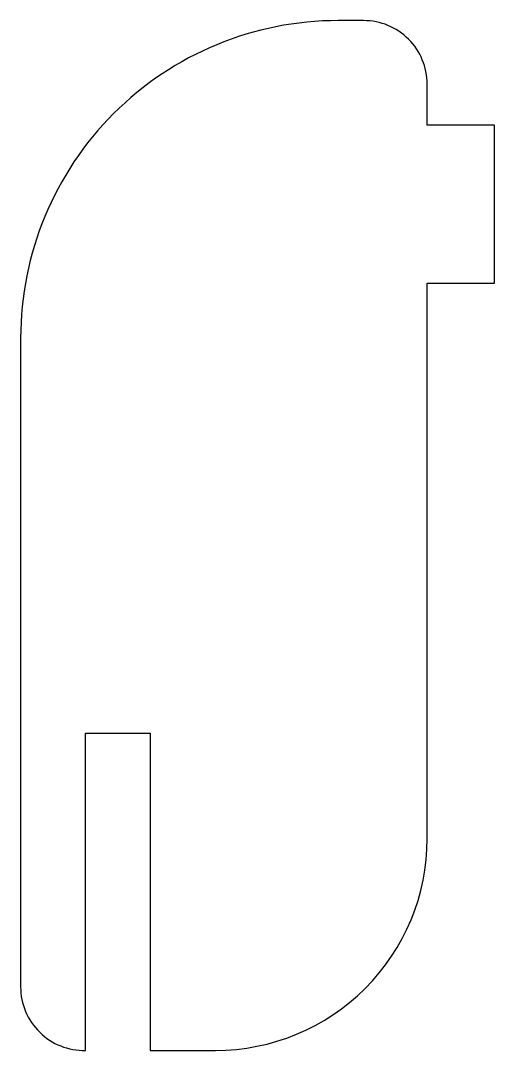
# Model space of a CAD drawing. Header units: millimetres. Extents: x -43.4 to -21, y -93.2 to -44.5.
import ezdxf

# ---------------------------------------------------------------- set-up
doc = ezdxf.new("R2010")
doc.units = ezdxf.units.MM
doc.layers.get('0').update_dxf_attribs({"linetype": 'CONTINUOUS'})

msp = doc.modelspace()

# ---------------------------------------------------------------- linework, layer by layer
msp.add_lwpolyline([(-40.315, -93.175), (-40.315, -78.176), (-37.26, -78.176), (-37.26, -93.176), (-34.175, -93.176, 0.414214), (-24.175, -83.176), (-24.175, -56.907), (-21, -56.907), (-21, -49.444), (-24.175, -49.444), (-24.175, -47.504, 0.414214), (-27.175, -44.504), (-28.375, -44.504, 0.414214), (-43.375, -59.504), (-43.375, -90.176, 0.420084)], format="xyb", close=True)

doc.saveas('drawing.dxf')
